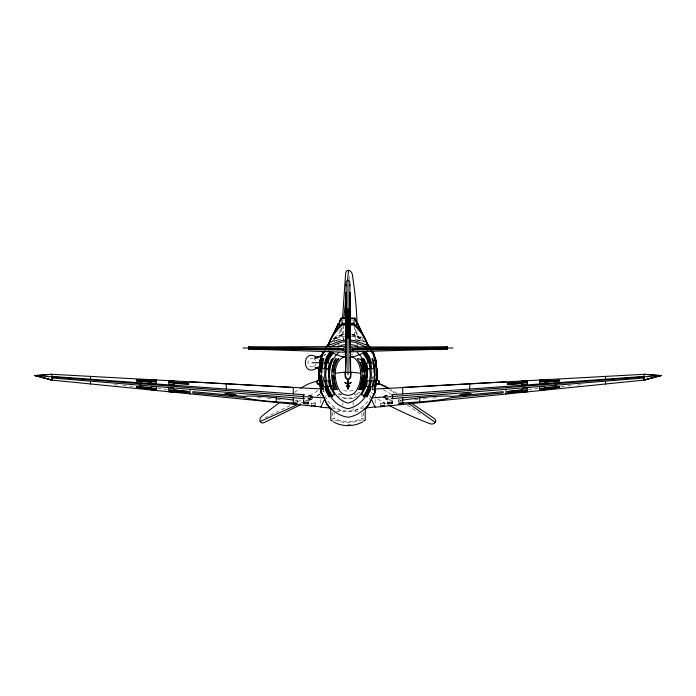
<?xml version="1.0" encoding="UTF-8"?>
<svg xmlns="http://www.w3.org/2000/svg" width="696" height="696" viewBox="0 0 696 696"><rect width="100%" height="100%" fill="white"/><g stroke="black" fill="none" stroke-linecap="round" stroke-linejoin="round"><path stroke-width="0.52" stroke-dasharray="3.48 2.61" d="M339.117 330.461L339.082 334.532L334.21 337.395L332.923 338.83M349.105 279.775L349.322 276.599M297.218 402.088L297.392 400.2L294.512 399.922M303.647 401.157L303.83 399.26L303.83 400.626L308.354 401.053L308.354 399.687L305.64 399.434M322.718 372.882L323.066 369.828M372.812 378.728L373.169 376.701M372.577 378.807L373.265 375.796M370.933 396.241C362.338 415.512 334.645 416.156 325.493 396.998M384.627 395.928L386.306 395.084L387.829 395.72A2.149 2.149 0 0 0 384.792 395.72M388.037 398.486L386.306 399.382L384.444 398.312A2.149 2.149 0 0 0 388.168 398.312M330.252 343.241C333.654 339.1 338.439 335.324 343.954 334.741M333.271 339.935L340.335 336.333L344.094 335.733M362.077 341.936L362.207 341.257L360.415 340.248L355.16 339.265M331.34 342.232C334.915 338.952 339.691 336.725 344.546 336.264M317.585 366.94L318.298 366.305M333.976 341.623L335.75 340.535L339.413 340.24M333.384 338.822L340.335 335.194L344.163 334.558M333.428 338.795L340.335 335.22L346.19 334.254M363.425 412.337L363.425 419.331L361.964 418.531A34.974 34.974 0 0 1 334.115 418.531L332.575 419.331L332.575 412.337M290.075 405.55L263.279 418.653M297.731 401.81L301.559 399.93M299.933 403.48L303.821 401.714M304.796 401.27L307.71 399.948M357.518 396.241C351.584 398.782 344.416 398.782 338.482 396.241M362.103 419.853L355.882 421.724L350.645 422.446A38.654 38.654 0 0 1 342.728 422.176L333.897 419.853M325.258 396.172L326.433 395.833M323.823 355.143L325.806 354.595M323.779 355.378L325.789 354.795M363.834 407.725L353.124 411.023L353.124 408.448M380.582 403.793L384.427 403.41M390.36 399.434L387.646 399.687L387.646 401.053L392.17 400.626L392.17 399.26M401.488 400.922L398.608 401.192L398.608 400.2L401.488 399.922M414.546 399.721L418.844 399.33M423.151 398.939L428.527 398.451M432.825 398.06L438.202 397.573M528.682 389.403L538.417 388.542M561.141 386.532L566.553 386.054M567.632 385.949L573.043 385.471M577.367 385.088L581.699 384.705M356.587 340.24L360.25 340.535L362.024 341.623M342.589 320.003L344.755 320.003M351.245 320.003L353.411 320.003M343.345 354.168L344.711 354.168M351.289 354.168L352.655 354.168M322.492 379.163L323.24 379.163M337.908 394.815L341.736 394.815M354.264 394.815L358.092 394.815M336.255 411.336L359.815 411.336M114.301 384.705L118.633 385.088M122.957 385.471L128.369 385.949M129.447 386.054L134.859 386.532M157.583 388.542L167.318 389.403M257.798 397.573L263.175 398.06M267.473 398.451L272.849 398.939M277.156 399.33L281.454 399.721M294.512 400.922L297.392 401.192L297.392 400.2M311.573 403.41L315.418 403.793M332.166 407.725L340.205 410.649L342.876 411.023L342.876 410.231M351.454 336.264C356.308 336.725 361.085 338.952 364.66 342.232M351.906 335.733L355.665 336.333L362.729 339.935M351.837 334.558L355.665 335.194L362.616 338.822M351.741 334.576L355.665 335.22L362.572 338.795M364.495 341.823C361.285 338.334 356.918 335.22 352.046 334.741M340.84 339.265L335.585 340.248L333.802 341.231L333.923 341.936M369.567 395.833L370.742 396.172M396.964 393.431L393.431 391.048A59.899 51.878 30 0 0 391.457 389.769M398.547 399.2L401.192 400.983M407.386 405.15L420.645 414.068M392.831 392.083L394.571 393.327M311.208 395.72L309.694 395.084L308.171 395.72A2.149 2.149 0 0 1 311.208 395.72L311.373 395.928M317.585 358.457L318.298 359.101M363.077 338.83L361.79 337.395L356.918 334.532L356.883 330.461M307.963 398.486L309.694 399.382L311.556 398.312A2.149 2.149 0 0 1 307.832 398.312M322.735 375.796L323.657 379.816M322.831 376.701L323.353 379.712M372.934 369.828L373.282 372.882M398.608 400.2L398.782 402.088M384.427 404.428L384.427 402.514L380.582 402.871L380.582 404.785M375.205 395.276L375.205 396.642M375.205 399.556L375.205 403.297M361.964 413.389L361.964 418.531M355.665 329.069L355.665 335.455M354.516 326.067L354.516 335.228M353.124 398.53L348 398.991L342.876 398.321L342.876 401.227M353.124 402.21L353.124 405.507M342.876 402.993L342.876 405.507M341.484 328.103L341.484 335.228M340.335 329.069L340.335 335.455M334.115 411.336L334.115 418.531M320.795 395.276L320.795 396.642M320.795 399.556L320.795 403.297M315.418 404.785L315.418 402.871L311.573 402.514L311.573 404.428M359.98 392.196A23.96 23.96 0 0 1 354.203 394.589M341.797 394.589A23.96 23.96 0 0 1 336.02 392.196M350.975 424.273A37.897 37.897 0 0 1 345.025 424.273M316.045 363.773A4.124 4.124 0 0 1 314.122 366.279M313.13 366.688A4.124 4.124 0 0 1 307.936 362.703A4.124 4.124 0 0 1 313.13 358.718M314.122 359.127A4.124 4.124 0 0 1 315.636 360.641M323.858 390.543A59.899 51.878 -30 0 1 322.683 391.57M320.264 393.536A59.899 51.878 -30 0 1 316.454 396.285M312.46 398.773A59.899 51.878 -30 0 1 308.302 400.983M324.327 390.987A60.796 52.409 -16.2 0 1 323.101 391.952M319.908 394.24A60.796 52.409 -16.2 0 1 316.567 396.346M312.382 398.625A60.796 52.409 -16.2 0 1 308.024 400.626M357.84 345.016A2.288 2.288 0 0 1 356.691 344.711M344.129 340.84A60.796 51.13 -77.7 0 1 343.772 324.675M356.97 330.626A34.835 30.163 -90 0 1 355.369 338.543M336.133 341.084A2.862 2.862 0 0 1 336.725 340.622M357.1 340.118A2.862 2.862 0 0 1 358.579 340.118M359.275 340.405A2.862 2.862 0 0 1 359.867 340.857M353.09 390.421A19.653 19.653 0 0 1 342.91 390.421M339.309 344.711A2.288 2.288 0 0 1 338.16 345.016M359.275 340.622A2.862 2.862 0 0 1 359.867 341.084M294.591 392.274A356.317 308.58 -30 0 1 299.976 388.803M357.84 345.173A2.288 2.288 0 0 1 356.691 344.859M339.309 344.859A2.288 2.288 0 0 1 338.16 345.173M343.528 340.988A59.899 51.878 90 0 1 342.101 326.998M336.133 340.857A2.862 2.862 0 0 1 336.725 340.405M337.421 340.118A2.862 2.862 0 0 1 338.9 340.118M310.799 398.347A1.575 1.575 0 0 1 308.58 398.347M308.902 395.876A1.575 1.575 0 0 1 310.477 395.876M317.68 390.621A59.899 51.878 -30 0 1 310.503 395.38M389.716 389.647A60.796 51.835 43.3 0 1 392.927 391.952M383.331 389.734A59.899 51.878 30 0 1 390.821 394.006M387.42 398.347A1.575 1.575 0 0 1 385.201 398.347M385.523 395.876A1.575 1.575 0 0 1 387.098 395.876M377.676 398.738A34.835 30.163 30 0 0 383.261 402.358A356.317 308.58 30 0 0 386.097 403.863M372.316 393.736A34.835 30.163 30 0 1 371.368 392.631M386.637 398.477A1.279 1.279 0 0 1 385.975 398.477M310.025 398.477A1.279 1.279 0 0 1 309.363 398.477"/><path stroke-width="1.04" d="M375.205 406.882L366.47 407.917L366.74 407.551M346.13 346.53L346.269 292.303M345.982 344.555L346.164 292.303M346.121 352.22L345.808 355.604M248.533 349.009L346.077 352.263L346.103 346.565L248.533 346.982M349.888 346.947L447.467 346.982M453 347.991L354.769 349.34L349.957 351.854L349.897 346.565M349.775 357.178L350.297 372.525L345.703 372.551L346.164 282.524C345.851 279.653 350.149 279.653 349.836 282.524L350.68 374.787L349.836 377.937L348 379.416L346.164 377.937L345.32 374.787L346.243 357.144M447.467 349.009L349.957 351.854M342.554 318.046L345.651 273.102A3.106 2.688 90 0 1 348.531 270.344L348.905 270.405A5.142 4.454 -90 0 1 352.315 274.502A356.317 308.58 -90 0 1 357.065 323.309M319.238 368.549L315.149 367.54C321.23 369.263 318.089 371.655 320.412 359.832M319.394 368.14C319.612 362.172 321.065 356.004 324.353 350.975M347.417 381.103L348 381.573L348.583 380.982L348.583 389.099M319.882 363.469L322.822 354.368L325.171 350.993M308.267 402.001L308.093 403.897L303.56 403.471L303.734 401.575M318.89 372.725L320.021 360.493L322.857 351.967M319.099 370.524L319.186 369.585M343.876 318.046L346.26 293.599M347.617 279.775L348.531 270.344M319.977 362.512L318.698 374.787L321.343 392.953L322.657 395.598M368.28 346.843L367.166 343.163A50.834 45.501 0 0 0 353.733 323.997L353.89 322.5A108.846 3.593 -90 0 1 354.525 318.672L354.856 318.089A108.846 3.593 90 0 1 355.508 319.621L355.665 320.551M374.848 392.152L371.386 399.252L375.205 407.23L644.07 380.112L660.469 375.596L644.07 374.291L375.301 389.055M376.171 381.19L376.162 379.163L379.311 381.121L378.841 383.853L375.222 384.644M368.697 386.193L368.367 388.716L364.669 396.45L363.303 396.807L367.732 388.359L367.966 386.55L366.548 386.55L367.34 380.816L369.55 380.816M368.419 388.751L370.385 374.787L369.602 368.897L366.931 368.819L367.166 374.787L365.444 387.072L361.546 395.111L364.904 395.111L366.314 392.84M374.987 391.543L374.779 392.918M375.109 389.325L377.267 374.787L375.779 359.884M340.335 320.551L340.492 319.621A108.846 3.593 -90 0 1 341.144 318.089L341.475 318.672A108.846 3.593 90 0 1 342.11 322.5L342.267 323.997A50.834 45.501 0 0 0 328.834 343.163L327.72 346.843M378.711 382.026L378.398 383.853L375.24 384.444M376.058 381.904L375.466 384.27M357.648 324.736L357.579 323.231L361.79 332.688M321.152 392.152L324.371 397.912L326.876 404.628M322.474 353.638L322.622 353.168L321.891 354.864M322.057 354.864L322.326 354.064M320.221 359.884L320.021 360.493C318.559 372.456 317.915 385.784 323.388 396.85M320.021 360.876L322.431 353.812M321.482 356.752L321.822 355.795L315.14 357.857L320.769 356.178M321.482 356.752L320.647 359.153M321.735 356.021L315.645 357.788L316.819 357.944M334.21 332.688L338.421 323.231L337.76 327.764L333.506 333.549L329.739 341.171M320.021 362.077L321.569 358.649L320.438 362.459L319.464 371.716A6.908 0.609 -84 0 1 318.933 374.639L321.369 389.664L318.855 375.736M321.761 355.96L314.548 358.022M330 341.275L328.338 345.468L341.257 340.649L346.451 340.031M371.386 399.252L369.124 404.628M329.469 341.849L328.799 344.894M339.735 321.656L340.431 320.003M333.689 333.367L338.387 323.457L338.352 324.736M330 341.275L333.114 335.42L338.708 328.329L342.206 325.075L345.834 324.971M324.614 399.252L320.795 407.23L329.53 407.917L329.26 407.551M330.417 340.692L328.06 345.486L329.104 344.459M339.291 322.753L339.5 321.065L341.214 318.168L346.434 318.168M371.203 399.687C366.905 408.822 358.075 415.808 348 417.252C337.925 415.808 329.095 408.822 324.797 399.687M372.612 396.85L374.657 392.727L377.302 374.787L375.97 362.164L374.648 358.649L375.979 362.077M373.343 395.598L374.657 392.953L377.302 374.787L376.849 373.9M345.729 371.586L345.077 373.178L345.207 376.928L345.877 378.346L348 380.06L350.123 378.346L350.793 376.928L350.923 373.178L350.262 371.212M325.719 347.304L329.669 342.38M331.722 352.115C318.42 369.689 324.145 403.958 348 408.683C371.855 403.958 377.58 369.689 364.278 352.115M342.632 350.053L249.934 348.731L248.533 349.427M365.2 409.5L369.141 404.594M411.997 403.541L434.339 418.574A3.106 2.688 30 0 1 435.287 422.455L435.043 422.75A5.142 4.454 30 0 1 429.797 423.655A356.317 308.58 30 0 1 388.942 405.342M350.523 383.296L351.184 382.287L348.348 384.114M338.856 352.411C323.353 365.478 327.529 397.529 348 403.141C368.471 397.529 372.647 365.478 357.144 352.411M317.185 367.827C301.472 378.563 301.472 346.843 317.185 357.579M367.697 351.089L363.904 352.881M554.555 385.497L557.044 383.905L554.555 382.748M317.132 381.121L319.49 379.651M346.069 347.06L341.388 349.418L345.877 349.427M447.467 346.565L446.066 347.26L357.544 348.252L353.368 348.792M300.646 404.724L264.01 422.655A3.106 2.688 -30 0 1 260.173 421.532L260.043 421.176A5.142 4.454 -30 0 1 261.887 416.182A356.317 308.58 -30 0 1 278.791 403.21M338.073 346.982L341.945 345.12L346.138 344.555M320.795 406.882L51.93 380.112L35.522 375.596L51.93 374.291L320.795 388.942M362.494 421.959C353.611 426.839 342.389 426.839 333.506 421.959M141.445 382.748L138.956 383.905L141.445 385.497M260.173 421.532L297.009 404.802M329.982 346.956L341.162 342.241L346.043 341.632M363.155 353.203L355.073 356.361L349.81 357.335M644.07 380.112L660.469 375.596L644.07 374.291L644.07 380.112L660.469 375.596M658.547 375.335L661.183 375.527L658.12 376.336L658.547 376.231M375.257 384.253L377.067 383.853M375.701 384.253L377.51 383.853M346.199 355.96C332.958 359.815 333.419 378.511 338.526 388.62C342.067 397.503 353.933 397.503 357.474 388.62L359.615 383.687C361.911 374.161 361.45 358.884 349.801 355.96M402.714 400.035L419.731 397.842A26.161 2.271 -5.4 0 1 451.547 396.415L503.156 391.657L503.156 392.901L451.495 397.694L451.495 396.424M335.368 373.221L345.451 372.073M661.2 375.527L392.518 396.537M347.556 385.715L346.277 386.089L347.556 386.463M348.444 386.463L349.723 386.089L348.444 385.715M544.011 386.35L539.574 386.767L539.574 388.525L559.697 386.619L544.437 387.646L544.437 386.315M387.907 403.897L392.44 403.471L392.44 402.105L387.907 402.532L387.907 403.897L387.733 402.001M402.714 402.68L398.869 403.036L398.869 404.037L402.714 403.671M644.07 377.971L391.517 398.66L393.44 396.494L391.517 394.702L644.07 376.432M35.531 375.596L51.93 374.291L51.93 380.112L35.531 375.596L51.93 380.112M37.427 376.223L34.817 375.527L37.427 375.335M385.366 396.911L371.629 397.912M402.714 403.027L419.731 401.853A26.439 2.297 -5.4 0 0 451.46 397.694M544.011 383.522L539.574 383.783L539.574 382.095L559.697 380.895L544.437 382.217L544.437 383.487M316.202 367.584L315.645 367.61L319.212 368.767M350.123 349.427L354.612 349.418L349.923 346.895M346.225 284.647L346.164 285.917M349.775 284.647L349.836 285.917M349.731 292.303L350.018 344.555M349.566 318.168L354.786 318.168L356.5 321.065L356.709 322.753M346.46 318.359L341.345 318.359C339.544 319.969 337.865 329.721 342.188 323.257L346.417 323.257M349.54 318.359L354.655 318.359C356.474 320.003 358.127 329.739 353.812 323.257L349.583 323.257M342.267 323.997L346.434 323.997M349.566 323.997L353.733 323.997M350.166 324.971L353.794 325.075L357.292 328.329L361.607 333.541L366 341.275M349.862 344.555L354.055 345.12L357.927 346.982M243 347.991L341.231 349.34L346.043 351.828M350.192 355.604L349.879 352.22M319.986 362.66L319.055 371.716M312.06 362.703L319.847 362.703M376.945 371.716L375.753 362.364L374.144 358.649L375.588 362.442L376.928 374.787L374.674 389.664L377.145 375.736M319.151 373.9L318.733 374.787L320.891 389.325M326.45 380.816L328.66 380.816L329.452 386.55L328.034 386.55L328.268 388.359L332.697 396.807L331.331 396.45L327.633 388.716L327.303 386.193M347.435 386.941L348.583 386.941M303.482 396.537L34.8 375.527M151.989 383.522L156.426 383.783L156.426 382.095L136.303 380.895L151.563 382.217L151.563 383.487M324.388 397.964L310.634 396.911M51.93 376.432L304.483 394.702L302.56 396.494L304.483 398.66L51.93 377.971M346.19 357.335L340.927 356.361L332.845 353.203M244.54 397.694A26.439 2.297 5.4 0 0 276.277 401.862L293.286 403.027M350.549 372.073L360.632 373.221M244.505 396.424L192.844 391.657L192.844 392.901L244.505 397.694L244.505 396.424A26.161 2.271 5.4 0 1 276.26 397.842L293.286 400.035M151.989 386.35L156.426 386.767L156.426 388.525L136.303 386.619L151.563 387.646L151.563 386.315M293.286 402.68L297.131 403.036L297.131 404.037L293.286 403.671M349.549 340.031L354.743 340.649L367.662 345.468L366 341.275M349.957 341.632L354.838 342.241L366.018 346.956M318.933 383.853L320.743 384.253M318.49 383.853L320.299 384.253M320.76 384.444L317.602 383.853L317.289 382.026M320.778 384.644L317.159 383.853L316.689 381.121L319.838 379.163L319.829 381.19M332.096 352.881L328.303 351.089M367.201 344.894L366.531 341.849M447.467 349.427L446.066 348.731L353.368 350.053M248.533 346.565L249.934 347.26L338.456 348.252L342.632 348.792M376.51 379.651L378.868 381.121M408.465 403.271L435.287 422.455M347.652 384.114L344.816 382.287L345.477 383.296M366.331 342.38L370.281 347.304M366.896 344.459L367.94 345.486L365.583 340.692M326.859 404.594L330.8 409.5M373.143 351.967L375.979 360.467L377.11 372.725M370.829 350.993L373.178 354.368L376.118 363.469M371.647 350.975L373.178 353.211L375.979 361.285M362.381 333.375L358.24 327.764L357.613 323.457L366.261 341.171M329.686 392.84L331.096 395.111L334.454 395.111L330.556 387.072L328.834 374.787L329.069 368.819L326.398 368.897L325.615 374.787L327.581 388.751M355.569 320.003L356.265 321.656M320.534 384.27L319.942 381.904M373.569 353.812L375.979 360.876M374.048 355.16L373.387 353.185L374.309 355.456M321.221 392.918L321.013 391.543M376.945 370.916L376.762 369.002M392.266 401.575L392.44 403.471M349.87 346.53L349.836 292.303M605.503 376.405L605.503 379.007M605.503 381.391L605.503 384.001M546.821 379.616L546.821 383.313M521.565 380.999L521.565 385.166M505.957 382.417L505.957 381.817L402.714 387.437L402.714 393.884M505.957 389.421L505.957 394.04M469.722 383.792L469.722 388.968M419.731 397.842L419.731 401.853M402.714 397.755L402.714 404.454M375.205 391.874L375.205 392.883M365.2 408.413L365.2 420.262A37.897 37.897 0 0 1 363.408 421.115M348 280.236L348 374.787M347.435 380.99L347.435 389.099M330.8 408.413L330.8 420.262A37.897 37.897 0 0 0 332.592 421.115M320.795 391.874L320.795 392.883M315.418 406.664L315.418 405.742L311.573 405.376L311.573 406.281M308.093 403.897L308.093 402.532L303.56 402.105L303.56 403.471M293.286 393.884L293.286 387.437L190.043 381.817L190.043 382.417M293.286 397.755L293.286 404.454M276.269 397.842L276.269 401.853M226.278 383.792L226.278 388.968M190.043 389.421L190.043 394.04M174.435 380.999L174.435 385.166M149.179 379.616L149.179 383.313M90.497 376.405L90.497 379.007M90.497 381.391L90.497 384.001M300.881 388.229A356.317 308.58 -30 0 1 303.595 386.524A34.835 30.163 -30 0 1 317.254 381.217M312.391 397.068A29.998 0.548 3.5 0 1 304.552 396.659M388.403 388.777A60.796 51.835 43.3 0 0 378.763 383.592A59.899 51.878 30 0 1 389.438 388.559M391.448 396.659A29.998 0.548 -3.5 0 1 383.609 397.068M460.152 394.78A5.481 0.479 -5.4 0 0 465.659 394.745A5.577 0.487 -5.4 0 0 471.157 393.745A5.481 0.479 -5.4 0 0 465.546 393.797A5.577 0.487 -5.4 0 0 460.056 394.78M235.848 394.78A5.481 0.479 5.4 0 1 230.341 394.745A5.577 0.487 5.4 0 1 224.843 393.745A5.481 0.479 5.4 0 1 230.454 393.797A5.577 0.487 5.4 0 1 235.944 394.78M347.643 335.559L347.643 337.891L348.357 337.891L348.139 308.824L347.643 335.559M363.59 370.568L363.477 371.69L362.346 371.716L361.946 367.288L360.432 362.66L361.711 362.686L362.259 363.634L363.59 370.568M300.672 348.47L300.663 349.018L329.643 349.453L329.652 348.887L300.672 348.47M362.633 376.771L362.198 385.245L360.563 389.664L361.146 389.664L362.694 385.532L363.564 375.736A6.917 0.896 -81.6 0 0 364.086 374.97L364.173 374.639A6.708 0.879 85.1 0 0 364.26 371.716C363.79 367.662 363.434 358.083 357.187 358.649C364.043 367.236 363.06 380.233 358.518 389.664L359.101 389.664C361.346 389.142 362.912 370.62 362.633 376.771M328.799 371.255C328.486 377.371 329.121 384.009 331.453 389.664L334.324 389.664L332.514 385.654L330.565 385.654C328.99 376.745 327.912 366.853 332.592 358.649L331.235 359.91L329.373 365.435L328.799 371.255M332.035 369.498C331.426 376.249 331.809 383.54 334.933 389.664L335.507 389.664L333.541 385.393L332.244 375.736L333.532 375.736L334.715 384.74L336.899 389.664L337.482 389.664C332.94 380.233 331.957 367.236 338.813 358.649L338.03 358.649C335.072 362.311 333.732 367.053 333.654 371.716L332.375 371.716C332.488 367.096 333.628 362.451 336.351 358.649L335.698 358.649L333.889 361.763L332.035 369.498M325.032 363.712L324.545 368.715L322.344 368.715L322.927 362.99L324.458 362.981L326.685 356.717L329.295 352.724L330.226 352.724L327.337 357.17L325.032 363.712M326.563 364.321L326.128 368.715L328.321 368.715L329.365 362.981L327.799 362.981L329.365 358.597L333.306 352.724L332.201 352.724L329.269 357.161L326.563 364.321M321.987 366.583L321.16 374.787L323.396 389.664L322.918 389.664L320.804 375.736L319.838 375.736L321.674 389.664L319.421 374.787L320.708 362.538L322.465 358.649L320.969 362.625L320.012 371.716L320.978 371.716L321.891 362.816L323.431 358.649L323.918 358.649L322.37 362.903L321.987 366.583M364.347 379.442L363.503 385.984L361.737 389.664L362.32 389.664L363.982 386.254L365.426 375.736L366.714 375.736L365.156 386.915L363.782 389.664L364.4 389.664C367.862 379.964 368.767 368.132 363.895 358.649L363.26 358.649L366 365.678L366.592 371.716L365.304 371.716L363.93 363.425L361.711 358.657L361.059 358.649L364.269 366.366L365.035 374.787L364.347 379.442M370.046 388.29L366.279 396.807L367.157 396.807L370.568 389.951L371.064 386.55L372.499 386.55L373.352 380.816L371.151 380.816L370.046 388.29M374.683 375.014L372.49 389.664L374.335 389.664L374.961 385.654L373.587 385.654C375.414 376.754 375.979 367.201 372.456 358.649L371.96 358.649L373.517 362.921L374.683 375.014M366.531 349.166L395.337 349.018L395.328 348.47L366.531 349.166M527.298 390.482L507.184 392.779L522.444 391.274L522.444 392.222L527.298 391.744L527.298 390.482M559.697 387.272L539.574 389.264L539.574 390.526L544.437 390.047L544.437 389.09L559.697 387.272M384.427 406.281L380.582 406.664L380.582 405.742L384.427 405.376L384.427 406.281M527.298 387.924L522.444 388.385L522.444 389.716L507.184 391.578L527.298 389.682L527.298 387.924M527.298 382.844L507.184 384.462L522.444 383.54L522.444 384.818L527.298 384.531L527.298 382.844M527.298 380.79L522.444 381.06L522.444 382.026L507.184 383.191L527.298 382.06L527.298 380.79M544.437 379.825L539.574 380.094L539.574 381.365L559.697 380.233L544.437 380.79L544.437 379.825M363.799 352.724L362.694 352.724L366.635 358.597L368.201 362.981L366.635 362.981L367.679 368.715L369.872 368.715C369.767 362.877 367.358 357.292 363.799 352.724M366.705 352.724L365.774 352.724C369.332 357.257 371.368 362.955 371.455 368.715L373.656 368.715L373.073 362.99L371.542 362.981L369.315 356.717L366.705 352.724M324.849 380.816L322.648 380.816L323.501 386.55L324.936 386.55L325.432 389.951L328.843 396.807L329.721 396.807L326.12 389.569L324.849 380.816M156.426 380.094L151.563 379.825L151.563 380.79L136.303 379.929L156.426 381.365L156.426 380.094M173.556 381.06L168.702 380.79L168.702 382.06L188.816 383.191L173.556 382.026L173.556 381.06M188.816 384.053L168.702 382.844L168.702 384.531L173.556 384.818L173.556 383.54L188.816 384.053M173.556 388.385L168.702 387.924L168.702 389.682L188.816 391.578L173.556 389.716L173.556 388.385M156.426 389.264L136.303 387.272L151.563 389.09L151.563 390.047L156.426 390.526L156.426 389.264M188.816 392.483L168.702 390.482L168.702 391.744L173.556 392.222L173.556 391.274L188.816 392.483"/></g></svg>
